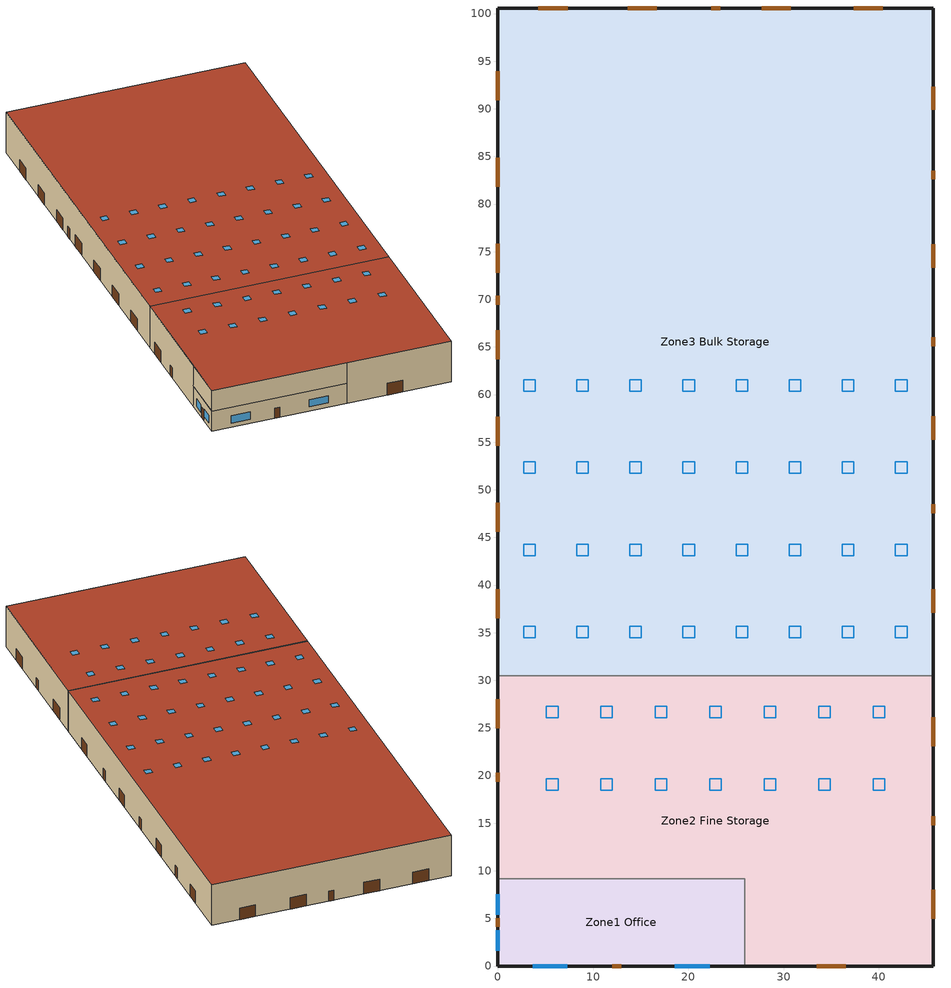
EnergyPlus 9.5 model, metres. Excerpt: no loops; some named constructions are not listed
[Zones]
Zone3 Bulk Storage
 floor ground (ext_slab_6in): 45.72,100.58 45.72,30.48 0,30.48 0,100.58 z0
 wall outside (semiheated_ext_wall): 45.72,30.48 45.72,100.58 0,100.58 0,30.48 z0:8.53
 wall to Zone2 Fine Storage (semiheated_ext_wall): 45.72,30.48 0,30.48 z0:8.53
 door (Swinging Door_semi): 45.72,47.55 45.72,48.46 / 45.72,65.07 45.72,65.99 / 45.72,82.6 45.72,83.51 / 23.35,100.58 22.44,100.58 / 0,70.35 0,69.43 z0:2.13
 door (Overhead Door_semi): 0,93.95 0,90.9 / 0,84.88 0,81.83 / 0,75.82 0,72.77 / 0,66.75 0,63.7 / 0,57.68 0,54.63 / 0,48.61 0,45.57 / 0,39.55 0,36.5 / 45.72,37.09 45.72,39.53 / 45.72,55.27 45.72,57.71 / 45.72,73.32 45.72,75.75 / 45.72,89.89 45.72,92.33 / 40.44,100.58 37.39,100.58 / 30.77,100.58 27.72,100.58 / 16.69,100.58 13.64,100.58 / 7.32,100.58 4.27,100.58 z0:2.44
 roof outside (semiheated_roof): 0,100.58 0,30.48 45.72,30.48 45.72,100.58 z8.53
 skylight (Window_U_0.98_SHGC_0.68): 41.76,34.44 42.97,34.44 42.97,35.66 41.76,35.66 z8.53; 41.76,43.08 42.97,43.08 42.97,44.3 41.76,44.3 z8.53; 41.76,51.71 42.97,51.71 42.97,52.93 41.76,52.93 z8.53; 41.76,60.35 42.97,60.35 42.97,61.57 41.76,61.57 z8.53; 36.18,34.44 37.4,34.44 37.4,35.66 36.18,35.66 z8.53; 36.18,43.08 37.4,43.08 37.4,44.3 36.18,44.3 z8.53; 36.18,51.71 37.4,51.71 37.4,52.93 36.18,52.93 z8.53; 36.18,60.35 37.4,60.35 37.4,61.57 36.18,61.57 z8.53; 30.6,34.44 31.82,34.44 31.82,35.66 30.6,35.66 z8.53; 30.6,43.08 31.82,43.08 31.82,44.3 30.6,44.3 z8.53; 30.6,60.35 31.82,60.35 31.82,61.57 30.6,61.57 z8.53; 30.6,51.71 31.82,51.71 31.82,52.93 30.6,52.93 z8.53; 25.02,34.44 26.24,34.44 26.24,35.66 25.02,35.66 z8.53; 25.02,43.08 26.24,43.08 26.24,44.3 25.02,44.3 z8.53; 25.02,51.71 26.24,51.71 26.24,52.93 25.02,52.93 z8.53; 25.02,60.35 26.24,60.35 26.24,61.57 25.02,61.57 z8.53; 19.44,34.44 20.66,34.44 20.66,35.66 19.44,35.66 z8.53; 19.44,43.08 20.66,43.08 20.66,44.3 19.44,44.3 z8.53; 19.44,51.71 20.66,51.71 20.66,52.93 19.44,52.93 z8.53; 19.44,60.35 20.66,60.35 20.66,61.57 19.44,61.57 z8.53; 13.87,34.44 15.09,34.44 15.09,35.66 13.87,35.66 z8.53; 13.87,43.08 15.09,43.08 15.09,44.3 13.87,44.3 z8.53; 13.87,51.71 15.09,51.71 15.09,52.93 13.87,52.93 z8.53; 13.87,60.35 15.09,60.35 15.09,61.57 13.87,61.57 z8.53; 8.29,34.44 9.51,34.44 9.51,35.66 8.29,35.66 z8.53; 8.29,43.08 9.51,43.08 9.51,44.3 8.29,44.3 z8.53; 8.29,51.71 9.51,51.71 9.51,52.93 8.29,52.93 z8.53; 8.29,60.35 9.51,60.35 9.51,61.57 8.29,61.57 z8.53; 2.71,34.44 3.93,34.44 3.93,35.66 2.71,35.66 z8.53; 2.71,43.08 3.93,43.08 3.93,44.3 2.71,44.3 z8.53; 2.71,51.71 3.93,51.71 3.93,52.93 2.71,52.93 z8.53; 2.71,60.35 3.93,60.35 3.93,61.57 2.71,61.57 z8.53
Zone2 Fine Storage
 floor ground (ext_slab_6in): 45.72,30.48 45.72,0 25.91,0 25.91,9.14 0,9.14 0,30.48 z0
 wall outside (nonres_ext_wall): 25.91,0 45.72,0 45.72,30.48 / 0,30.48 0,9.14 z0:8.53; 0,9.14 0,0 25.91,0 z4.27:8.53
 door (Swinging Door_con): 0,20.27 0,19.35 / 45.72,14.78 45.72,15.7 z0:2.13
 door (Overhead Door_con): 33.48,0 36.53,0 / 45.72,4.94 45.72,7.99 / 45.72,23.09 45.72,26.14 / 0,28.02 0,24.97 z0:2.44
 roof outside (nonres_roof): 45.72,0 45.72,30.48 0,30.48 0,0 z8.53
 skylight (Window_U_0.50_SHGC_0.40): 10.82,18.44 12.04,18.44 12.04,19.66 10.82,19.66 z8.53; 22.25,26.06 23.47,26.06 23.47,27.28 22.25,27.28 z8.53; 27.97,26.06 29.18,26.06 29.18,27.28 27.97,27.28 z8.53; 33.68,26.06 34.9,26.06 34.9,27.28 33.68,27.28 z8.53; 39.4,26.06 40.61,26.06 40.61,27.28 39.4,27.28 z8.53; 16.54,18.44 17.75,18.44 17.75,19.66 16.54,19.66 z8.53; 22.25,18.44 23.47,18.44 23.47,19.66 22.25,19.66 z8.53; 27.97,18.44 29.18,18.44 29.18,19.66 27.97,19.66 z8.53; 33.68,18.44 34.9,18.44 34.9,19.66 33.68,19.66 z8.53; 39.4,18.44 40.61,18.44 40.61,19.66 39.4,19.66 z8.53; 5.11,18.44 6.32,18.44 6.32,19.66 5.11,19.66 z8.53; 5.11,26.06 6.32,26.06 6.32,27.28 5.11,27.28 z8.53; 10.82,26.06 12.04,26.06 12.04,27.28 10.82,27.28 z8.53; 16.54,26.06 17.75,26.06 17.75,27.28 16.54,27.28 z8.53
Zone1 Office
 floor ground (ext_slab_6in): 25.91,9.14 25.91,0 0,0 0,9.14 z0
 wall outside (nonres_ext_wall): 0,9.14 0,0 25.91,0 z0:4.27
 wall to Zone2 Fine Storage (Interior Wall): 25.91,0 25.91,9.14 0,9.14 z0:4.27
 window (Window_U_0.45_SHGC_0.38): 18.59,0 22.25,0 / 3.66,0 7.31,0 / 0,7.52 0,5.39 / 0,3.76 0,1.62 z0.91:2.44
 door (Swinging Door_con): 12.04,0 12.95,0 / 0,5.03 0,4.11 z0:2.13
 ceiling to Zone2 Fine Storage (InsulatedCeiling): 25.91,0 25.91,9.14 0,9.14 0,0 z4.27
[Schedule:Day:Hourly]
Bulk Storage INFIL_Base WD: 0.765, 0.765, 0.765, 0.765, 0.765, 0.765, 0.765, 0.765, 1, 1, 1, 1, 0.765, 1, 1, 1, 1, 0.765, 0.765, 0.765, 0.765, 0.765, 0.765, 0.765
Bulk Storage INFIL_Base WEH: 0.765, 0.765, 0.765, 0.765, 0.765, 0.765, 0.765, 0.765, 0.765, 0.765, 0.765, 0.765, 0.765, 0.765, 0.765, 0.765, 0.765, 0.765, 0.765, 0.765, 0.765, 0.765, 0.765, 0.765
Bulk Storage PLUG WD: 0.25, 0.25, 0.25, 0.25, 0.25, 0.25, 0.25, 0.25, 1, 1, 1, 1, 0.25, 1, 1, 1, 1, 0.25, 0.25, 0.25, 0.25, 0.25, 0.25, 0.25
Bulk Storage PLUG WEH: 0, 0, 0, 0, 0, 0, 0, 0, 0, 0, 0, 0, 0, 0, 0, 0, 0, 0, 0, 0, 0, 0, 0, 0
Fine Storage INFIL WD; Office Infiltration WD: 1, 1, 1, 1, 1, 1, 1, 1.25, 1.25, 0.5, 0.5, 0.5, 0.5, 0.5, 0.5, 0.5, 1.25, 1.25, 1, 1, 1, 1, 1, 1
Fine Storage INFIL WEH; Office Infiltration WEH; SYS Day   1: 1, 1, 1, 1, 1, 1, 1, 1, 1, 1, 1, 1, 1, 1, 1, 1, 1, 1, 1, 1, 1, 1, 1, 1
Office Cooling WD_NO_OPTIMUM: 29.4, 29.4, 29.4, 29.4, 29.4, 29.4, 23.9, 23.9, 23.9, 23.9, 23.9, 23.9, 23.9, 23.9, 23.9, 23.9, 23.9, 23.9, 29.4, 29.4, 29.4, 29.4, 29.4, 29.4
Office Cooling WD_YES_OPTIMUM: 29.4, 29.4, 29.4, 29.4, 29.4, 29.4, 27.8, 25.6, 23.9, 23.9, 23.9, 23.9, 23.9, 23.9, 23.9, 23.9, 23.9, 23.9, 29.4, 29.4, 29.4, 29.4, 29.4, 29.4
Office Cooling WEH: 29.4, 29.4, 29.4, 29.4, 29.4, 29.4, 29.4, 29.4, 29.4, 29.4, 29.4, 29.4, 29.4, 29.4, 29.4, 29.4, 29.4, 29.4, 29.4, 29.4, 29.4, 29.4, 29.4, 29.4
Office DHW WD: 0, 0, 0, 0, 0, 0, 0.05, 0.101, 0.399, 0.501, 0.501, 0.696, 0.9, 0.798, 0.696, 0.798, 0.297, 0.05, 0, 0, 0, 0, 0, 0
Office DHW WEH: 0.015, 0.015, 0.015, 0.015, 0.015, 0.015, 0.015, 0.015, 0.015, 0.015, 0.015, 0.015, 0.015, 0.015, 0.015, 0.015, 0.015, 0.015, 0.015, 0.015, 0.015, 0.015, 0.015, 0.015
Office Heating WD_NO_OPTIMUM: 15.6, 15.6, 15.6, 15.6, 15.6, 15.6, 21.1, 21.1, 21.1, 21.1, 21.1, 21.1, 21.1, 21.1, 21.1, 21.1, 21.1, 21.1, 15.6, 15.6, 15.6, 15.6, 15.6, 15.6
Office Heating WD_YES_OPTIMUM: 15.6, 15.6, 15.6, 15.6, 15.6, 15.6, 17.8, 20, 21.1, 21.1, 21.1, 21.1, 21.1, 21.1, 21.1, 21.1, 21.1, 21.1, 15.6, 15.6, 15.6, 15.6, 15.6, 15.6
Office Heating WEH: 15.6, 15.6, 15.6, 15.6, 15.6, 15.6, 15.6, 15.6, 15.6, 15.6, 15.6, 15.6, 15.6, 15.6, 15.6, 15.6, 15.6, 15.6, 15.6, 15.6, 15.6, 15.6, 15.6, 15.6
[Schedule:Week:Daily]
Office Heating Wk Schedule: Office Heating WEH, Office Heating WD_NO_OPTIMUM, Office Heating WD_NO_OPTIMUM, Office Heating WD_NO_OPTIMUM, Office Heating WD_NO_OPTIMUM, Office Heating WD_NO_OPTIMUM, Office Heating WD_NO_OPTIMUM, Office Heating WEH, Office Heating WD_YES_OPTIMUM, Office Heating WD_YES_OPTIMUM, Office Heating WD_NO_OPTIMUM, Office Heating WD_NO_OPTIMUM
